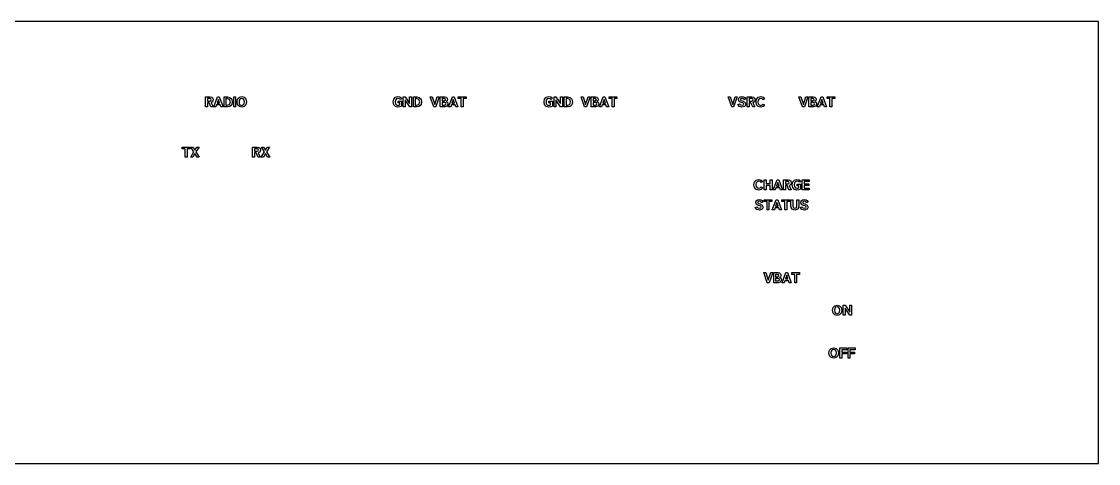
# Model space of a CAD drawing. Extents: x 0 to 483, y 0 to 88.
# Drawn here: x 268.8 to 483, y 0 to 88 of the extents above; entities that cross this region are included whole.
import ezdxf

# ---------------------------------------------------------------- set-up
doc = ezdxf.new("R2010")
doc.units = 0

# ---------------------------------------------------------------- blocks, each defined once
blk = doc.blocks.new('SHAPESTRING027')
at = {"layer": 'OVERLAY', "color": 0}
for p, q in [((300.81, 63), (302.36, 63)), ((300.81, 62.65), (300.81, 63)), ((301.4, 62.65), (300.81, 62.65)), ((301.4, 61), (301.4, 62.65)), ((301.77, 62.65), (301.77, 61)), ((302.36, 62.65), (301.77, 62.65)), ((302.36, 63), (302.36, 62.65)), ((302.52, 63), (302.96, 63)), ((303.13, 62.04), (302.52, 63)), ((302.96, 63), (303.33, 62.38)), ((303.33, 62.38), (303.71, 63)), ((304.15, 63), (303.53, 62.04)), ((303.71, 63), (304.15, 63)), ((301.77, 61), (301.4, 61)), ((302.48, 61), (303.13, 62.04)), ((302.92, 61), (302.48, 61)), ((303.33, 61.7), (302.92, 61)), ((303.75, 61), (303.33, 61.7)), ((303.53, 62.04), (304.19, 61)), ((304.19, 61), (303.75, 61))]:
    blk.add_line(p, q, dxfattribs=at)
blk = doc.blocks.new('SHAPESTRING028')
at = {"layer": 'OVERLAY', "color": 0}
for points in [[(315.73, 63), (316.05, 62.94), (316.27, 62.76), (316.34, 62.41), (316.23, 62.01), (315.91, 61.83), (316.31, 61), (315.88, 61), (315.53, 61.82), (315.17, 61.82), (315.17, 61), (314.8, 61), (314.8, 63)], [(315.87, 62.22), (315.95, 62.41), (315.87, 62.6), (315.67, 62.65), (315.17, 62.65), (315.17, 62.16), (315.67, 62.16)], [(316.53, 63), (316.97, 63), (317.34, 62.38), (317.71, 63), (318.15, 63), (317.54, 62.04), (318.2, 61), (317.76, 61), (317.34, 61.7), (316.93, 61), (316.49, 61), (317.14, 62.04)]]:
    blk.add_lwpolyline(points, close=True, dxfattribs=at)
blk = doc.blocks.new('SHAPESTRING029')
at = {"layer": 'OVERLAY', "color": 0}
for points in [[(306.34, 73), (306.67, 72.94), (306.89, 72.76), (306.96, 72.41), (306.85, 72.01), (306.53, 71.83), (306.93, 71), (306.5, 71), (306.15, 71.82), (305.79, 71.82), (305.79, 71), (305.42, 71), (305.42, 73)], [(308.16, 73), (308.91, 71), (308.49, 71), (308.36, 71.4), (307.62, 71.4), (307.49, 71), (307.08, 71), (307.83, 73)], [(309.78, 73), (310.29, 72.89), (310.64, 72.57), (310.76, 72), (310.64, 71.44), (310.29, 71.11), (309.78, 71), (309.12, 71), (309.12, 73)], [(311.41, 73), (311.41, 71), (311.04, 71), (311.04, 73)], [(311.82, 71.44), (311.7, 72), (311.82, 72.56), (312.16, 72.92), (312.64, 73.05), (313.13, 72.92), (313.46, 72.56), (313.58, 72), (313.46, 71.44), (313.13, 71.08), (312.64, 70.95), (312.16, 71.08)], [(306.49, 72.22), (306.57, 72.41), (306.49, 72.6), (306.29, 72.65), (305.79, 72.65), (305.79, 72.16), (306.29, 72.16)], [(307.99, 72.47), (307.74, 71.74), (308.24, 71.74)], [(310.2, 71.5), (310.37, 72), (310.2, 72.5), (309.75, 72.65), (309.49, 72.65), (309.49, 71.35), (309.75, 71.35)], [(313.13, 71.64), (313.19, 72), (313.13, 72.36), (312.94, 72.6), (312.64, 72.69), (312.35, 72.6), (312.15, 72.36), (312.09, 72), (312.15, 71.64), (312.35, 71.4), (312.64, 71.31), (312.94, 71.4)]]:
    blk.add_lwpolyline(points, close=True, dxfattribs=at)
blk = doc.blocks.new('SHAPESTRING030')
at = {"layer": 'OVERLAY', "color": 0}
for points in [[(342.87, 71.44), (342.75, 72), (342.87, 72.56), (343.2, 72.92), (343.68, 73.05), (344.1, 72.97), (344.42, 72.77), (344.18, 72.48), (343.97, 72.63), (343.68, 72.69), (343.39, 72.6), (343.2, 72.36), (343.14, 72), (343.2, 71.64), (343.39, 71.4), (343.68, 71.31), (343.9, 71.33), (344.04, 71.39), (344.04, 71.78), (343.73, 71.78), (343.73, 72.12), (344.41, 72.12), (344.41, 71.15), (344.07, 71), (343.68, 70.95), (343.2, 71.08)], [(345.12, 73), (346.01, 71.65), (346.01, 73), (346.39, 73), (346.39, 71), (346.03, 71), (345.12, 72.4), (345.12, 71), (344.75, 71), (344.75, 73)], [(347.43, 73), (347.94, 72.89), (348.28, 72.57), (348.41, 72), (348.28, 71.44), (347.94, 71.11), (347.43, 71), (346.77, 71), (346.77, 73)], [(350.52, 73), (351.01, 71.5), (351.5, 73), (351.9, 73), (351.2, 71), (350.82, 71), (350.12, 73)], [(352.99, 73), (353.27, 72.94), (353.47, 72.77), (353.55, 72.5), (353.47, 72.2), (353.27, 72.05), (353.46, 71.97), (353.59, 71.79), (353.63, 71.54), (353.46, 71.13), (353.01, 71), (352.12, 71), (352.12, 73)], [(354.86, 73), (355.61, 71), (355.19, 71), (355.05, 71.4), (354.32, 71.4), (354.18, 71), (353.78, 71), (354.53, 73)], [(355.7, 72.65), (355.7, 73), (357.25, 73), (357.25, 72.65), (356.66, 72.65), (356.66, 71), (356.29, 71), (356.29, 72.65)], [(347.85, 71.5), (348.02, 72), (347.85, 72.5), (347.4, 72.65), (347.14, 72.65), (347.14, 71.35), (347.4, 71.35)], [(353.15, 72.43), (353.08, 72.6), (352.91, 72.65), (352.49, 72.65), (352.49, 72.19), (352.91, 72.19)], [(353.17, 71.41), (353.24, 71.6), (353.15, 71.78), (352.96, 71.85), (352.49, 71.85), (352.49, 71.35), (352.96, 71.35)], [(354.69, 72.47), (354.44, 71.74), (354.94, 71.74)]]:
    blk.add_lwpolyline(points, close=True, dxfattribs=at)
blk = doc.blocks.new('SHAPESTRING031')
at = {"layer": 'OVERLAY', "color": 0}
for points in [[(372.87, 71.44), (372.75, 72), (372.87, 72.56), (373.2, 72.92), (373.68, 73.05), (374.1, 72.97), (374.42, 72.77), (374.18, 72.48), (373.97, 72.63), (373.68, 72.69), (373.39, 72.6), (373.2, 72.36), (373.14, 72), (373.2, 71.64), (373.39, 71.4), (373.68, 71.31), (373.9, 71.33), (374.04, 71.39), (374.04, 71.78), (373.73, 71.78), (373.73, 72.12), (374.41, 72.12), (374.41, 71.15), (374.07, 71), (373.68, 70.95), (373.2, 71.08)], [(375.12, 73), (376.01, 71.65), (376.01, 73), (376.39, 73), (376.39, 71), (376.03, 71), (375.12, 72.4), (375.12, 71), (374.75, 71), (374.75, 73)], [(377.43, 73), (377.94, 72.89), (378.28, 72.57), (378.41, 72), (378.28, 71.44), (377.94, 71.11), (377.43, 71), (376.77, 71), (376.77, 73)], [(380.52, 73), (381.01, 71.5), (381.5, 73), (381.9, 73), (381.2, 71), (380.82, 71), (380.12, 73)], [(382.99, 73), (383.27, 72.94), (383.47, 72.77), (383.55, 72.5), (383.47, 72.2), (383.27, 72.05), (383.46, 71.97), (383.59, 71.79), (383.63, 71.54), (383.46, 71.13), (383.01, 71), (382.12, 71), (382.12, 73)], [(384.86, 73), (385.61, 71), (385.19, 71), (385.05, 71.4), (384.32, 71.4), (384.18, 71), (383.78, 71), (384.53, 73)], [(385.7, 72.65), (385.7, 73), (387.25, 73), (387.25, 72.65), (386.66, 72.65), (386.66, 71), (386.29, 71), (386.29, 72.65)], [(377.85, 71.5), (378.02, 72), (377.85, 72.5), (377.4, 72.65), (377.14, 72.65), (377.14, 71.35), (377.4, 71.35)], [(383.15, 72.43), (383.08, 72.6), (382.91, 72.65), (382.49, 72.65), (382.49, 72.19), (382.91, 72.19)], [(383.17, 71.41), (383.24, 71.6), (383.15, 71.78), (382.96, 71.85), (382.49, 71.85), (382.49, 71.35), (382.96, 71.35)], [(384.69, 72.47), (384.44, 71.74), (384.94, 71.74)]]:
    blk.add_lwpolyline(points, close=True, dxfattribs=at)
blk = doc.blocks.new('SHAPESTRING032')
at = {"layer": 'OVERLAY', "color": 0}
for points in [[(409.77, 73), (410.27, 71.5), (410.76, 73), (411.16, 73), (410.45, 71), (410.08, 71), (409.38, 73)], [(411.3, 71.46), (411.61, 71.63), (411.81, 71.4), (412.13, 71.32), (412.39, 71.38), (412.46, 71.56), (412.42, 71.68), (412.28, 71.78), (411.94, 71.88), (411.53, 72.09), (411.4, 72.46), (411.49, 72.77), (411.73, 72.98), (412.1, 73.05), (412.44, 72.99), (412.69, 72.84), (412.86, 72.63), (412.56, 72.41), (412.46, 72.54), (412.31, 72.66), (412.09, 72.7), (411.87, 72.65), (411.79, 72.47), (411.81, 72.38), (411.93, 72.29), (412.21, 72.19), (412.7, 71.95), (412.85, 71.56), (412.65, 71.11), (412.11, 70.96), (411.64, 71.07)], [(414.09, 73), (414.42, 72.94), (414.63, 72.76), (414.71, 72.41), (414.59, 72.01), (414.27, 71.83), (414.68, 71), (414.24, 71), (413.89, 71.82), (413.53, 71.82), (413.53, 71), (413.16, 71), (413.16, 73)], [(415.02, 71.44), (414.9, 72), (415.02, 72.56), (415.35, 72.92), (415.84, 73.05), (416.3, 72.94), (416.62, 72.62), (416.29, 72.43), (416.1, 72.62), (415.84, 72.69), (415.54, 72.6), (415.35, 72.36), (415.28, 72), (415.35, 71.64), (415.54, 71.4), (415.84, 71.31), (416.1, 71.38), (416.29, 71.57), (416.62, 71.38), (416.3, 71.07), (415.84, 70.95), (415.35, 71.08)], [(414.24, 72.22), (414.31, 72.41), (414.24, 72.6), (414.04, 72.65), (413.53, 72.65), (413.53, 72.16), (414.04, 72.16)]]:
    blk.add_lwpolyline(points, close=True, dxfattribs=at)
blk = doc.blocks.new('SHAPESTRING033')
at = {"layer": 'OVERLAY', "color": 0}
for points in [[(423.83, 73), (424.33, 71.5), (424.82, 73), (425.22, 73), (424.51, 71), (424.14, 71), (423.44, 73)], [(426.3, 73), (426.59, 72.94), (426.79, 72.77), (426.87, 72.5), (426.79, 72.2), (426.59, 72.05), (426.77, 71.97), (426.9, 71.79), (426.95, 71.54), (426.78, 71.13), (426.33, 71), (425.43, 71), (425.43, 73)], [(428.17, 73), (428.92, 71), (428.5, 71), (428.37, 71.4), (427.63, 71.4), (427.5, 71), (427.09, 71), (427.84, 73)], [(429.02, 72.65), (429.02, 73), (430.56, 73), (430.56, 72.65), (429.98, 72.65), (429.98, 71), (429.6, 71), (429.6, 72.65)], [(426.46, 72.43), (426.4, 72.6), (426.23, 72.65), (425.8, 72.65), (425.8, 72.19), (426.23, 72.19)], [(426.48, 71.41), (426.55, 71.6), (426.47, 71.78), (426.28, 71.85), (425.8, 71.85), (425.8, 71.35), (426.28, 71.35)], [(428.01, 72.47), (427.75, 71.74), (428.25, 71.74)]]:
    blk.add_lwpolyline(points, close=True, dxfattribs=at)
blk = doc.blocks.new('SHAPESTRING034')
at = {"layer": 'OVERLAY', "color": 0}
for points in [[(414.63, 54.94), (414.5, 55.5), (414.63, 56.06), (414.96, 56.42), (415.45, 56.55), (415.9, 56.44), (416.23, 56.12), (415.9, 55.93), (415.71, 56.12), (415.45, 56.19), (415.15, 56.1), (414.96, 55.86), (414.89, 55.5), (414.96, 55.14), (415.15, 54.9), (415.45, 54.81), (415.71, 54.88), (415.9, 55.07), (416.23, 54.88), (415.9, 54.57), (415.45, 54.45), (414.96, 54.58)], [(416.89, 56.5), (416.89, 55.73), (417.74, 55.73), (417.74, 56.5), (418.12, 56.5), (418.12, 54.5), (417.74, 54.5), (417.74, 55.38), (416.89, 55.38), (416.89, 54.5), (416.52, 54.5), (416.52, 56.5)], [(419.41, 56.5), (420.16, 54.5), (419.74, 54.5), (419.61, 54.9), (418.87, 54.9), (418.74, 54.5), (418.33, 54.5), (419.08, 56.5)], [(419.25, 55.97), (418.99, 55.24), (419.49, 55.24)], [(421.3, 56.5), (421.63, 56.44), (421.84, 56.26), (421.92, 55.91), (421.8, 55.51), (421.48, 55.33), (421.89, 54.5), (421.45, 54.5), (421.1, 55.32), (420.74, 55.32), (420.74, 54.5), (420.37, 54.5), (420.37, 56.5)], [(421.45, 55.72), (421.52, 55.91), (421.45, 56.1), (421.25, 56.15), (420.74, 56.15), (420.74, 55.66), (421.25, 55.66)], [(422.22, 54.94), (422.11, 55.5), (422.22, 56.06), (422.55, 56.42), (423.03, 56.55), (423.45, 56.47), (423.77, 56.27), (423.54, 55.98), (423.32, 56.13), (423.03, 56.19), (422.74, 56.1), (422.56, 55.86), (422.49, 55.5), (422.56, 55.14), (422.74, 54.9), (423.04, 54.81), (423.25, 54.83), (423.39, 54.89), (423.39, 55.28), (423.09, 55.28), (423.09, 55.62), (423.77, 55.62), (423.77, 54.65), (423.43, 54.5), (423.03, 54.45), (422.55, 54.58)], [(425.46, 56.5), (425.46, 56.15), (424.47, 56.15), (424.47, 55.69), (425.38, 55.69), (425.38, 55.35), (424.47, 55.35), (424.47, 54.85), (425.5, 54.85), (425.5, 54.5), (424.1, 54.5), (424.1, 56.5)]]:
    blk.add_lwpolyline(points, close=True, dxfattribs=at)
blk = doc.blocks.new('SHAPESTRING035')
at = {"layer": 'OVERLAY', "color": 0}
for points in [[(414.75, 50.96), (415.06, 51.13), (415.26, 50.9), (415.58, 50.82), (415.84, 50.88), (415.91, 51.06), (415.87, 51.18), (415.73, 51.28), (415.39, 51.38), (414.98, 51.59), (414.85, 51.96), (414.94, 52.27), (415.18, 52.48), (415.55, 52.55), (415.89, 52.49), (416.14, 52.34), (416.31, 52.13), (416.01, 51.91), (415.91, 52.04), (415.76, 52.16), (415.54, 52.2), (415.32, 52.15), (415.24, 51.97), (415.26, 51.88), (415.38, 51.79), (415.67, 51.69), (416.15, 51.45), (416.3, 51.06), (416.1, 50.61), (415.57, 50.46), (415.09, 50.57)], [(416.5, 52.15), (416.5, 52.5), (418.04, 52.5), (418.04, 52.15), (417.46, 52.15), (417.46, 50.5), (417.09, 50.5), (417.09, 52.15)], [(419.22, 52.5), (419.97, 50.5), (419.55, 50.5), (419.42, 50.9), (418.68, 50.9), (418.55, 50.5), (418.14, 50.5), (418.89, 52.5)], [(419.05, 51.97), (418.8, 51.24), (419.3, 51.24)], [(420.06, 52.15), (420.06, 52.5), (421.61, 52.5), (421.61, 52.15), (421.03, 52.15), (421.03, 50.5), (420.65, 50.5), (420.65, 52.15)], [(421.85, 51.25), (421.85, 52.5), (422.22, 52.5), (422.22, 51.27), (422.33, 50.92), (422.63, 50.82), (422.92, 50.92), (423.03, 51.27), (423.03, 52.5), (423.41, 52.5), (423.41, 51.25), (423.21, 50.66), (422.63, 50.46), (422.05, 50.66)], [(423.69, 50.96), (424, 51.13), (424.2, 50.9), (424.52, 50.82), (424.78, 50.88), (424.85, 51.06), (424.81, 51.18), (424.67, 51.28), (424.33, 51.38), (423.93, 51.59), (423.79, 51.96), (423.88, 52.27), (424.12, 52.48), (424.49, 52.55), (424.83, 52.49), (425.08, 52.34), (425.25, 52.13), (424.95, 51.91), (424.85, 52.04), (424.7, 52.16), (424.48, 52.2), (424.27, 52.15), (424.18, 51.97), (424.21, 51.88), (424.32, 51.79), (424.61, 51.69), (425.09, 51.45), (425.24, 51.06), (425.04, 50.61), (424.51, 50.46), (424.03, 50.57)]]:
    blk.add_lwpolyline(points, close=True, dxfattribs=at)
blk = doc.blocks.new('SHAPESTRING036')
at = {"layer": 'OVERLAY', "color": 0}
for points in [[(416.83, 38), (417.33, 36.5), (417.82, 38), (418.22, 38), (417.51, 36), (417.14, 36), (416.44, 38)], [(419.3, 38), (419.59, 37.94), (419.79, 37.77), (419.87, 37.5), (419.79, 37.2), (419.59, 37.05), (419.77, 36.97), (419.9, 36.79), (419.95, 36.54), (419.78, 36.13), (419.33, 36), (418.43, 36), (418.43, 38)], [(419.46, 37.43), (419.4, 37.6), (419.23, 37.65), (418.8, 37.65), (418.8, 37.19), (419.23, 37.19)], [(419.48, 36.41), (419.55, 36.6), (419.47, 36.78), (419.28, 36.85), (418.8, 36.85), (418.8, 36.35), (419.28, 36.35)], [(421.17, 38), (421.92, 36), (421.5, 36), (421.37, 36.4), (420.63, 36.4), (420.5, 36), (420.09, 36), (420.84, 38)], [(421.01, 37.47), (420.75, 36.74), (421.25, 36.74)], [(422.02, 37.65), (422.02, 38), (423.56, 38), (423.56, 37.65), (422.98, 37.65), (422.98, 36), (422.6, 36), (422.6, 37.65)]]:
    blk.add_lwpolyline(points, close=True, dxfattribs=at)
blk = doc.blocks.new('SHAPESTRING037')
at = {"layer": 'OVERLAY', "color": 0}
for points in [[(430.22, 29.94), (430.1, 30.5), (430.22, 31.06), (430.55, 31.42), (431.04, 31.55), (431.52, 31.42), (431.85, 31.06), (431.98, 30.5), (431.85, 29.94), (431.52, 29.58), (431.04, 29.45), (430.55, 29.58)], [(431.52, 30.14), (431.59, 30.5), (431.52, 30.86), (431.33, 31.1), (431.04, 31.19), (430.74, 31.1), (430.55, 30.86), (430.48, 30.5), (430.55, 30.14), (430.74, 29.9), (431.04, 29.81), (431.33, 29.9)], [(432.63, 31.5), (433.53, 30.15), (433.53, 31.5), (433.9, 31.5), (433.9, 29.5), (433.55, 29.5), (432.63, 30.9), (432.63, 29.5), (432.26, 29.5), (432.26, 31.5)]]:
    blk.add_lwpolyline(points, close=True, dxfattribs=at)
blk = doc.blocks.new('SHAPESTRING038')
at = {"layer": 'OVERLAY', "color": 0}
for points in [[(429.53, 21.44), (429.41, 22), (429.53, 22.56), (429.86, 22.92), (430.35, 23.05), (430.83, 22.92), (431.17, 22.56), (431.29, 22), (431.17, 21.44), (430.83, 21.08), (430.35, 20.95), (429.86, 21.08)], [(430.83, 21.64), (430.9, 22), (430.83, 22.36), (430.64, 22.6), (430.35, 22.69), (430.05, 22.6), (429.86, 22.36), (429.79, 22), (429.86, 21.64), (430.05, 21.4), (430.35, 21.31), (430.64, 21.4)], [(432.96, 23), (432.96, 22.65), (431.94, 22.65), (431.94, 22.19), (432.88, 22.19), (432.88, 21.85), (431.94, 21.85), (431.94, 21), (431.57, 21), (431.57, 23)], [(434.59, 23), (434.59, 22.65), (433.57, 22.65), (433.57, 22.19), (434.51, 22.19), (434.51, 21.85), (433.57, 21.85), (433.57, 21), (433.2, 21), (433.2, 23)]]:
    blk.add_lwpolyline(points, close=True, dxfattribs=at)

msp = doc.modelspace()

# ---------------------------------------------------------------- linework, layer by layer
at = {"layer": 'OVERLAY', "color": 0}
msp.add_lwpolyline([(0, 0), (483, 0), (483, 88), (0, 88)], close=True, dxfattribs=at)

# ---------------------------------------------------------------- block references
for name in ['SHAPESTRING029', 'SHAPESTRING030', 'SHAPESTRING031', 'SHAPESTRING032', 'SHAPESTRING033', 'SHAPESTRING027', 'SHAPESTRING028', 'SHAPESTRING034', 'SHAPESTRING035', 'SHAPESTRING036', 'SHAPESTRING037', 'SHAPESTRING038']:
    msp.add_blockref(name, (0, 0), dxfattribs=at)

doc.saveas('drawing.dxf')
